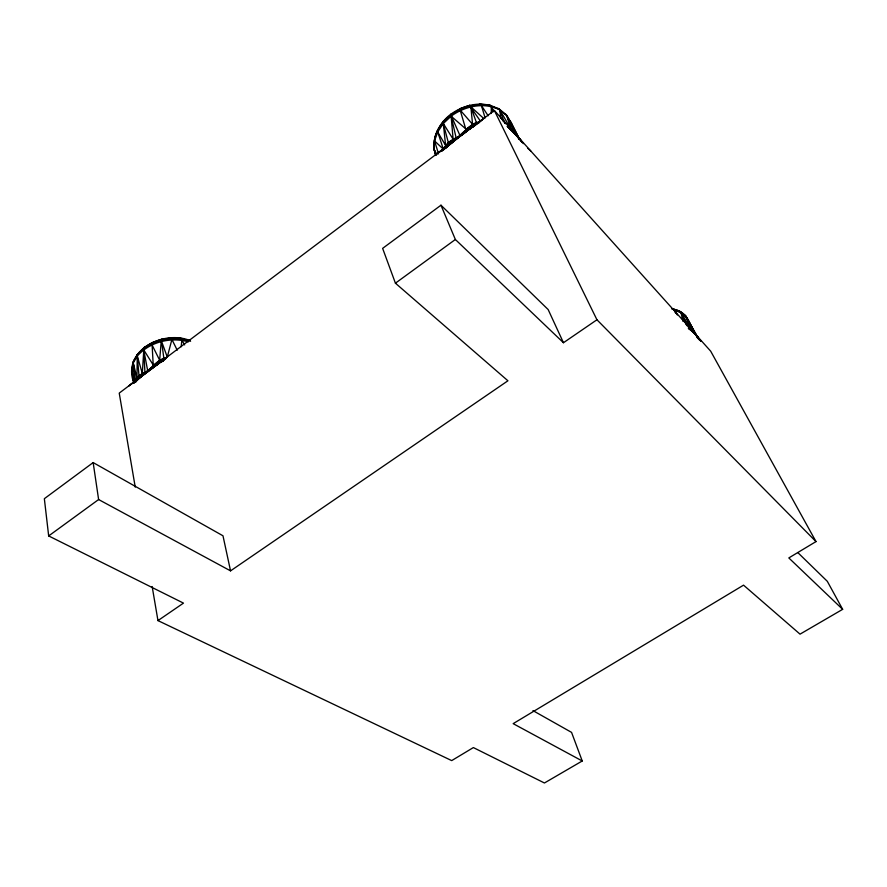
<?xml version="1.0" encoding="UTF-8"?>
<svg xmlns="http://www.w3.org/2000/svg" width="887" height="887" viewBox="0 0 887 887"><rect width="100%" height="100%" fill="white"/><g stroke="black" fill="none" stroke-linecap="round" stroke-linejoin="round"><path stroke-width="1.33" d="M134.613 381.92L133.227 361.63L137.94 354.024M133.882 383.106C121.353 350.498 163.541 329.642 189.907 340.519L190.605 341.273M491.254 113.469L491.331 106.584L490.589 105.564C476.907 101.706 461.905 106.118 450.629 114.379L460.242 136.177L437.912 152.996L444.398 149.204M159.738 362.761L128.815 385.889L159.76 362.783L144.769 373.283L135.001 382.23L136.942 379.27L137.274 354.722L144.581 347.127L145.546 347.028M441.615 151.389L456.373 138.893L451.128 116.186C464.921 106.074 484.28 101.761 499.98 109.999L510.59 128.67L522.421 142.352M435.794 155.502C430.217 140.201 438.422 123.426 450.895 114.146L451.494 114.379M137.03 379.847L141.51 376.121L142.264 374.137L143.938 347.649L151.987 342.814L161.301 339.51L171.191 337.991L177.212 350.188M136.52 380.7L138.25 378.516L138.982 375.722L137.308 356.031C149.681 341.983 170.603 336.705 188.421 341.839M154.216 366.542L143.716 349.833L144.936 372.429L144.692 373.549L141.51 376.121L153.75 365.943L163.075 360.843L160.846 362.051L159.671 360.244L161.367 339.266L161.889 340.275M181.17 346.762L181.846 340.231L180.959 338.335L179.706 338.435M445.252 148.306L447.791 145.612L448.534 143.35L442.968 122.384L443.056 121.53L444.509 120.976M445.119 148.428L467.305 130.345L475.177 125.244L452.969 140.811L445.13 148.539L445.717 146.588L443.334 123.537L451.128 116.186L467.571 130.422L482.805 119.18L481.175 120.92M434.153 147.02L434.153 149.748L436.027 154.737M133.804 382.485L131.742 370.201L133.749 360.432M171.79 339.887L167.288 357.062L153.75 365.943M141.51 376.121L144.692 373.549M452.658 141.665L453.113 139.192L443.334 123.537L437.679 131.997L434.563 140.944L438.544 153.906M132.307 367.451L131.764 368.792L133.926 383.328M135.589 382.341L138.982 375.722C148.162 371.686 155.181 364.779 164.073 359.967L161.6 341.462L167.288 357.062L159.671 360.244L144.603 373.804M135.589 380.944L138.982 375.722L142.341 373.527L137.308 356.031L133.227 362.983L135.589 380.944L142.341 373.527M444.664 148.484C448.29 138.028 460.996 138.017 467.571 130.422M476.641 124.302L467.005 130.223L460.242 136.177L448.478 142.33L443.3 149.127L434.563 140.944C434.752 133.915 439.675 126.908 443.578 121.053M440.883 126.397L443.056 123.138M480.444 121.131C466.484 125.965 457.659 139.47 445.573 147.652L448.534 143.35L453.113 139.802L460.242 136.177L466.684 130.067L480.444 121.131L469.411 105.365L469.168 105.996L480.732 104.478L490.589 105.564M445.573 147.652L448.423 144.226L456.495 138.139M164.993 359.534L167.078 357.062L160.869 362.04L163.153 360.92L160.846 362.051M445.152 148.362L448.179 144.98M135.001 382.23C143.938 373.627 153.285 365.499 163.33 358.315M137.274 354.722C149.87 340.397 171.291 335.386 189.297 340.963M144.592 347.959L138.572 352.937M447.791 145.612C458.302 138.926 465.387 128.282 476.33 122.362L477.749 123.692M164.073 359.967L153.518 365.677L163.762 359.302L159.671 360.244L153.24 365.355L151.987 342.814L161.567 339.521M479.734 122.528L472.56 124.302L465.919 129.591L459.765 108.835L468.014 106.407M138.893 376.764L144.936 372.429M448.423 144.226L456.428 138.649M152.165 586.551L157.964 620.601L451.705 760.602L473.37 747.575L544.441 782.988L582.238 760.979L513.163 723.648L743.55 585.154L800.03 634.15L842.65 609.336L788.82 557.934L815.996 541.591L710.675 351.163L494.358 110.476L119.235 393.107L135.234 487.107M475.177 125.244L467.305 130.345M815.996 541.591L596.951 319.775L563.456 342.726L548.155 309.552L440.972 205.207L382.63 248.371L395.425 283.186L507.929 380.778L230.542 570.862L222.981 535.792L93.157 462.582L44.35 498.694L48.674 535.936L183.476 603.116L157.964 620.601M48.674 535.936L98.612 499.536L93.157 462.582M395.425 283.186L455.364 239.501L440.972 205.207M143.716 349.833L147.852 371.542C143.162 373.482 138.15 376.731 135.999 381.443L142.142 374.68L144.836 373.017M144.769 373.283L136.576 380.434L142.264 374.137L144.891 372.74M453.601 113.104L458.856 109.899M467.005 130.223L474.855 125.488L472.56 124.302L460.541 110.465M146.61 346.396L151.921 343.202M153.939 366.176L159.693 362.739M466.684 130.067L474.423 125.51M456.461 138.394L448.534 143.35L443.3 149.127L437.369 130.777L439.442 128.56M477.084 123.215L466.329 129.857L476.785 124.102M456.517 137.862L453.113 139.192L451.128 116.186M459.765 108.835L469.8 105.287M470.298 105.786C449.232 110.598 427.479 132.462 435.816 155.258M676.371 310.827C688.523 311.592 690.663 328.877 697.193 336.228L700.841 341.063M496.731 108.358L499.181 108.946L506.743 115.443L518.895 137.873L511.178 122.528L505.889 114.356L504.648 113.691M688.811 328.323L694.266 332.924L685.795 316.182L680.141 311.481L671.636 308.621L677.768 310.605M180.959 338.335L171.191 337.991M682.325 314.042L684.941 315.118L694.454 332.725M180.881 338.723L186.78 340.153M189.009 340.231L189.907 340.519M672.712 308.776L679.043 310.827L683.755 314.386L684.864 316.315M520.857 140.201L510.735 129.169L506.743 115.443L498.073 108.391M489.668 105.076L499.181 108.946L504.825 123.393M495.567 107.892L488.604 105.154L479.279 104.123L480.732 104.478L488.16 115.787M98.612 499.536L230.542 570.862M532.965 710.62L571.561 732.385L582.238 760.979M694.177 332.813L691.605 330.241L685.795 316.182L697.193 336.228L692.37 331.006L688.323 328.168L694.177 332.813L699.921 340.475M689.831 329.177L694.033 332.592L699.776 340.353M688.589 328.135L693.967 332.459L698.136 337.57M508.717 127.717L513.773 132.008L523.308 143.661M507.508 126.686L513.739 131.897L519.217 138.439M508.85 127.795L510.735 129.169L507.541 126.774M688.622 328.201L696.107 334.942L697.77 338.568M678.677 311.293L680.495 312.667M692.37 331.006L689.698 328.988L694.266 332.924M507.397 126.231L513.706 131.764L519.948 139.392M507.419 126.353L513.773 132.008L519.571 138.937M507.386 126.497L513.872 132.207M527.787 148.295L530.781 151.001M472.56 124.291L470.875 106.817L483.87 118.614M455.364 239.501L563.456 342.726M694.033 332.592L688.412 327.702L693.911 332.315L700.719 340.974M797.823 552.59L827.316 581.318L842.65 609.336M697.792 337.171L686.15 323.866M507.974 126.564L520.669 140.39M693.967 332.459L691.494 329.931L680.961 312.523L674.442 310.417L673.665 309.386M511.245 129.535L516.567 135.179L506.743 115.443L513.739 131.897M510.302 121.397L519.006 139.37M505.568 123.692L501.942 118.902L502.907 120.931M677.358 314.952L674.442 310.417L675.517 312.934M494.059 111.075L491.331 106.584L493.128 111.795M434.153 149.748L436.992 154.471M181.846 340.231L184.651 344.91M520.381 139.813L521.645 141.942M437.679 131.997L445.551 145.335M685.795 316.182L696.107 334.942M152.01 344.855L159.671 360.244M494.358 110.476L596.951 319.775M686.815 325.662L680.961 312.523L683.023 321.36M470.875 106.817L476.33 122.362M481.397 105.498L485.122 117.938M133.227 362.983L136.986 377.962M134.137 382.341L132.928 377.163L133.981 382.563M511.178 122.528L511.976 126.043M131.742 370.201L134.259 381.998M499.98 109.999L500.578 118.193"/></g></svg>
